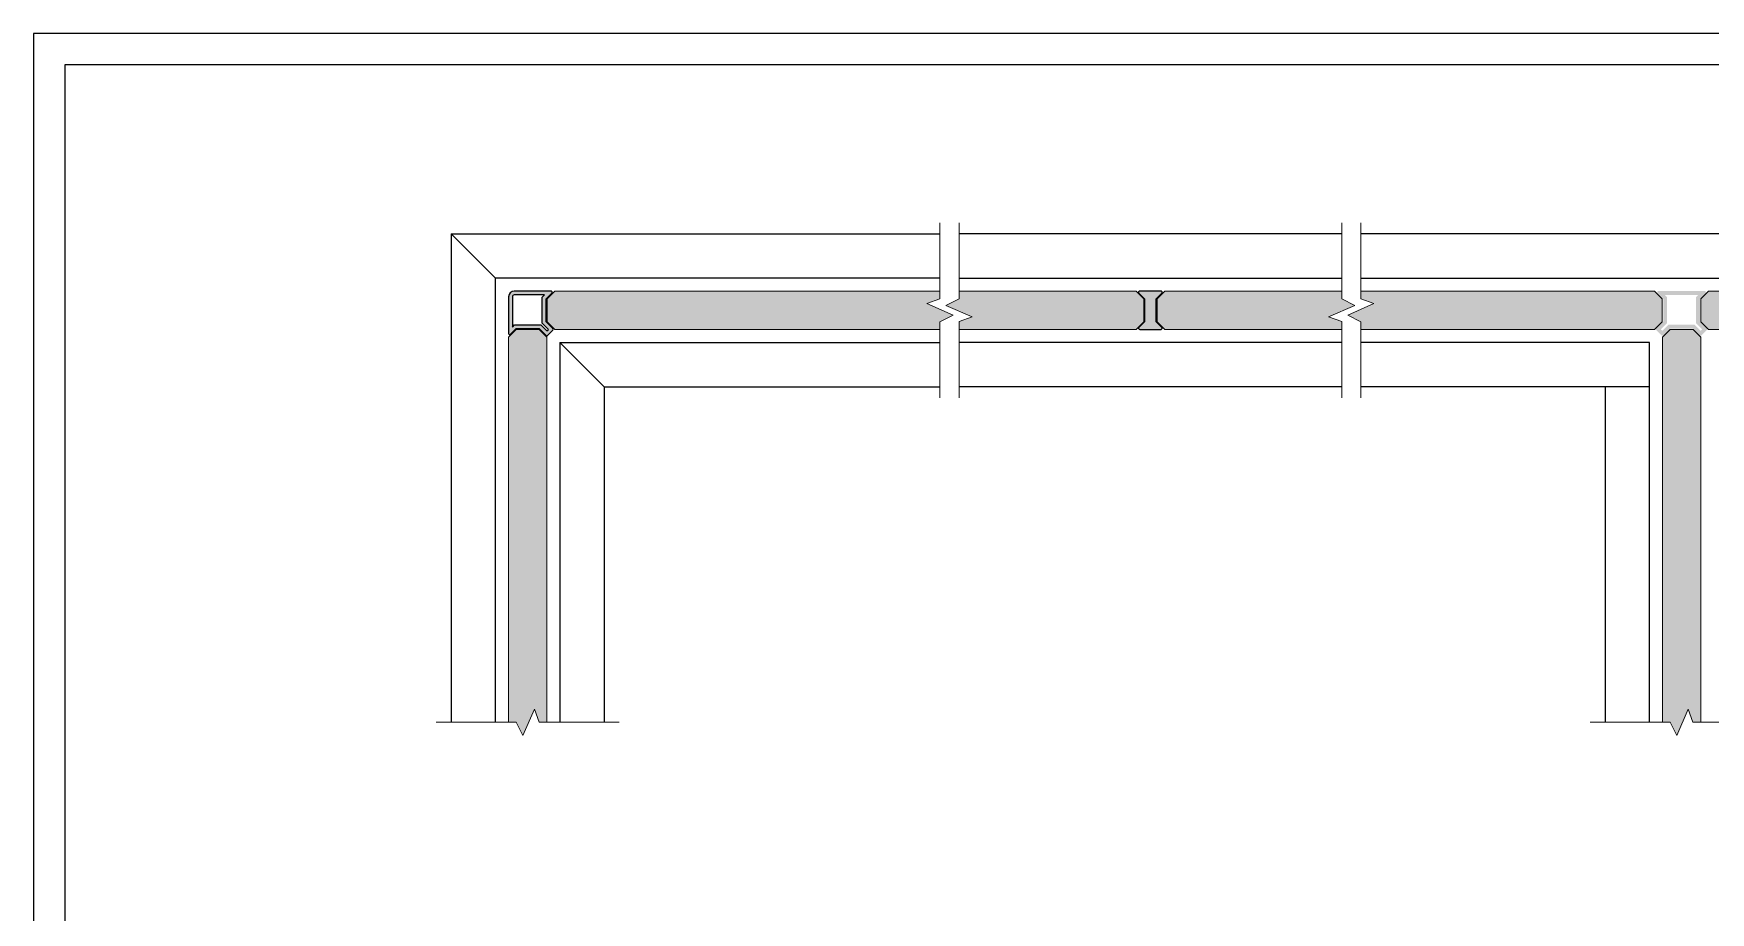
# Model space of a CAD drawing. Header units: millimetres. Extents: x 3136 to 3982, y 1458 to 2052.
# Drawn here: x 3136.5 to 3574.7, y 1822.5 to 2052.2 of the extents above; entities that cross this region are included whole.
import ezdxf

# ---------------------------------------------------------------- set-up
doc = ezdxf.new("R2010")
doc.units = ezdxf.units.MM
for name, color, linetype in [('_POLICARBONTAO_9', 7, 'Continuous'), ('Blocchi', 7, 'Continuous'), ('POLICARBONATO_MO', 7, 'Continuous')]:
    doc.layers.add(name, color=color, linetype=linetype)
doc.layers.add('GLASS & JOINTS', color=250, linetype='Continuous', lineweight=13)
doc.layers.add('GLASS HATCH', color=7, linetype='Continuous', true_color=0xb8ffed, transparency=0.5)

# ---------------------------------------------------------------- blocks, each defined once
blk = doc.blocks.new('POLICARBONATO 10 - H -')
at = {"layer": '_POLICARBONTAO_9'}
h = blk.add_hatch(color=256, dxfattribs=at)
h.dxf.hatch_style = 1
h.paths.add_polyline_path([(-1.28, 5, 0.668179), (-1.49, 4.49), (0, 3), (0, -3), (-1.49, -4.49, 0.668179), (-1.28, -5), (4.28, -5, 0.668179), (4.49, -4.49), (3, -3), (3, 3), (4.49, 4.49, 0.668179), (4.28, 5)])
for p, q in [((0, 3), (-1.49, 4.49)), ((4.49, 4.49), (3, 3)), ((0, 3), (0, -3)), ((3, -3), (3, 3))]:
    blk.add_line(p, q, dxfattribs=at)
at = {"layer": 'POLICARBONATO_MO'}
for p, q in [((4.28, 5), (-1.28, 5)), ((-1.49, -4.49), (0, -3)), ((3, -3), (4.49, -4.49)), ((-1.28, -5), (4.28, -5))]:
    blk.add_line(p, q, dxfattribs=at)
for centre, start, end in [((-1.28, 4.7), 90, 225), ((4.28, 4.7), 315, 90), ((-1.28, -4.7), 135, 270), ((4.28, -4.7), 270, 45)]:
    blk.add_arc(centre, 0.3, start, end, dxfattribs=at)
blk = doc.blocks.new('POLICARBONATO 10 - 90°')
at = {"layer": '_POLICARBONTAO_9'}
h = blk.add_hatch(color=256, dxfattribs=at)
h.dxf.hatch_style = 1
h.paths.add_polyline_path([(-3.5, 9.8, 0.414214), (-5, 8.3), (-5, -1.28, 0.668179), (-4.49, -1.49), (-3, 0), (3, 0), (4.79, -1.79, 0.414214), (5.21, -1.79), (6.59, -0.41, 0.414214), (6.59, 0.01), (4.8, 1.8), (4.8, 7.8), (6.29, 9.29, 0.668179), (6.08, 9.8)])
h.paths.add_polyline_path([(4.39, 8.8), (3.8, 8.21), (3.8, 1.39), (5.39, -0.2), (5, -0.59), (3.41, 1), (-3.41, 1), (-4, 0.41), (-4, 8.3, -0.414214), (-3.5, 8.8)], flags=16)
at = {"layer": '_POLICARBONTAO_9', "lineweight": -2}
for p, q in [((6.08, 9.8), (-3.5, 9.8)), ((4.39, 8.8), (-3.5, 8.8)), ((3.8, 8.21), (4.39, 8.8)), ((4.8, 7.8), (6.29, 9.29)), ((-5, 8.3), (-5, -1.28)), ((-4, 8.3), (-4, 0.41)), ((3.8, 1.39), (3.8, 8.21)), ((4.8, 1.8), (4.8, 7.8)), ((-4.49, -1.49), (-3, 0)), ((-4, 0.41), (-3.41, 1)), ((-3.41, 1), (3.41, 1)), ((-3, 0), (3, 0)), ((3, 0), (4.79, -1.79)), ((3.41, 1), (5, -0.59)), ((5.39, -0.2), (3.8, 1.39)), ((6.59, 0.01), (4.8, 1.8)), ((5, -0.59), (5.39, -0.2)), ((5.21, -1.79), (6.59, -0.41))]:
    blk.add_line(p, q, dxfattribs=at)
for centre, radius, start, end in [((-3.5, 8.3), 1.5, 90, 180), ((-3.5, 8.3), 0.5, 90, 180), ((6.08, 9.5), 0.3, 315, 90), ((6.38, -0.2), 0.3, 315, 45), ((-4.7, -1.28), 0.3, 180, 315), ((5, -1.58), 0.3, 225, 315)]:
    blk.add_arc(centre, radius, start, end, dxfattribs=at)
blk = doc.blocks.new('POLICARBONATO 10 - 3 VIE -')
h = blk.add_hatch(color=256)
h.dxf.hatch_style = 1
h.paths.add_polyline_path([(4.39, 8.8), (-4.39, 8.8), (-3.8, 8.21), (-3.8, 1.39), (-5.39, -0.2), (-5, -0.59), (-3.41, 1), (3.41, 1), (5, -0.59), (5.39, -0.2), (3.8, 1.39), (3.8, 8.21)], flags=16)
h.paths.add_polyline_path([(-6.08, 9.8, 0.668179), (-6.29, 9.29), (-4.8, 7.8), (-4.8, 1.8), (-6.59, 0.01, 0.414214), (-6.59, -0.41), (-5.21, -1.79, 0.414214), (-4.79, -1.79), (-3, 0), (3, 0), (4.79, -1.79, 0.414214), (5.21, -1.79), (6.59, -0.41, 0.414214), (6.59, 0.01), (4.8, 1.8), (4.8, 7.8), (6.29, 9.29, 0.668179), (6.08, 9.8)])
blk = doc.blocks.new('Cartiglio A3')
at = {"color": 6}
for points in [[(0, 726.876), (0, 0), (1034.376, 0), (1034.376, 726.876)], [(10, 716.876), (10, 10), (1024.376, 10), (1024.376, 716.876)]]:
    blk.add_lwpolyline(points, close=True, dxfattribs=at)

msp = doc.modelspace()

# ---------------------------------------------------------------- hatches: boundary and pattern name
at = {"layer": 'GLASS HATCH'}
h = msp.add_hatch(color=256, dxfattribs=at)
h.dxf.hatch_style = 1
h.paths.add_polyline_path([(3373.308, 1974.922), (3373.282, 1976.955), (3376.742, 1978.654), (3369.873, 1981.654), (3373.308, 1982.904), (3373.308, 1984.922), (3272.658, 1984.922), (3270.658, 1982.922), (3270.658, 1976.922), (3272.658, 1974.922)])
h = msp.add_hatch(color=256, dxfattribs=at)
h.dxf.hatch_style = 1
h.paths.add_polyline_path([(3378.308, 1984.922), (3378.333, 1982.889), (3374.873, 1981.19), (3381.742, 1978.19), (3378.308, 1976.94), (3378.308, 1974.922), (3424.558, 1974.922), (3426.558, 1976.922), (3426.558, 1982.922), (3424.558, 1984.922)])
h = msp.add_hatch(color=256, dxfattribs=at)
h.dxf.hatch_style = 1
h.paths.add_polyline_path([(3478.308, 1984.922), (3478.282, 1982.889), (3481.742, 1981.19), (3474.873, 1978.19), (3478.308, 1976.94), (3478.308, 1974.922), (3432.058, 1974.922), (3430.058, 1976.922), (3430.058, 1982.922), (3432.058, 1984.922)])
h = msp.add_hatch(color=256, dxfattribs=at)
h.dxf.hatch_style = 1
h.paths.add_polyline_path([(3483.308, 1974.922), (3483.333, 1976.955), (3479.873, 1978.654), (3486.742, 1981.654), (3483.308, 1982.904), (3483.308, 1984.922), (3560.058, 1984.922), (3562.058, 1982.922), (3562.058, 1976.922), (3560.058, 1974.922)])
h = msp.add_hatch(color=256, dxfattribs=at)
h.dxf.hatch_style = 1
h.paths.add_polyline_path([(3650.908, 1974.922), (3650.882, 1976.955), (3654.342, 1978.654), (3647.473, 1981.654), (3650.908, 1982.904), (3650.908, 1984.922), (3574.158, 1984.922), (3572.158, 1982.922), (3572.158, 1976.922), (3574.158, 1974.922)])
h = msp.add_hatch(color=256, dxfattribs=at)
h.dxf.hatch_style = 1
h.paths.add_polyline_path([(3260.608, 1872.222), (3262.64, 1872.248), (3264.34, 1868.788), (3267.34, 1875.656), (3268.59, 1872.222), (3270.608, 1872.222), (3270.608, 1972.872), (3268.608, 1974.872), (3262.608, 1974.872), (3260.608, 1972.872)])
h = msp.add_hatch(color=256, dxfattribs=at)
h.dxf.hatch_style = 1
h.paths.add_polyline_path([(3562.108, 1872.222), (3564.14, 1872.248), (3565.84, 1868.788), (3568.84, 1875.656), (3570.09, 1872.222), (3572.108, 1872.222), (3572.108, 1972.872), (3570.108, 1974.872), (3564.108, 1974.872), (3562.108, 1972.872)])

# ---------------------------------------------------------------- linework, layer by layer
at = {"layer": 'Blocchi', "color": 2}
for p, q in [((3245.608, 1999.922), (3373.308, 1999.922)), ((3245.608, 1999.922), (3245.608, 1872.222)), ((3257.208, 1988.322), (3245.608, 1999.922)), ((3478.308, 1999.922), (3378.308, 1999.922)), ((3650.908, 1999.922), (3483.308, 1999.922)), ((3373.308, 1988.322), (3257.208, 1988.322)), ((3257.208, 1872.222), (3257.208, 1988.322)), ((3378.308, 1988.322), (3478.308, 1988.322)), ((3483.308, 1988.322), (3650.908, 1988.322)), ((3274.008, 1971.522), (3373.308, 1971.522)), ((3274.008, 1971.522), (3274.008, 1872.222)), ((3285.608, 1959.922), (3274.008, 1971.522)), ((3478.308, 1971.522), (3378.308, 1971.522)), ((3558.708, 1971.522), (3483.308, 1971.522)), ((3558.708, 1872.222), (3558.708, 1971.522)), ((3285.608, 1959.922), (3285.608, 1872.222)), ((3285.608, 1959.922), (3373.308, 1959.922)), ((3478.308, 1959.922), (3378.308, 1959.922)), ((3558.708, 1959.922), (3483.308, 1959.922)), ((3547.108, 1959.922), (3547.108, 1872.222))]:
    msp.add_line(p, q, dxfattribs=at)
at = {"layer": 'GLASS & JOINTS', "linetype": 'Continuous'}
for points in [[(3373.308, 2002.802), (3373.308, 1982.904), (3369.873, 1981.654), (3376.742, 1978.654), (3373.308, 1976.904), (3373.308, 1957.043)], [(3378.308, 1957.043), (3378.308, 1976.94), (3381.742, 1978.19), (3374.873, 1981.19), (3378.308, 1982.94), (3378.308, 2002.802)], [(3478.308, 1957.043), (3478.308, 1976.94), (3474.873, 1978.19), (3481.742, 1981.19), (3478.308, 1982.94), (3478.308, 2002.802)], [(3483.308, 2002.802), (3483.308, 1982.904), (3486.742, 1981.654), (3479.873, 1978.654), (3483.308, 1976.904), (3483.308, 1957.043)], [(3373.308, 1984.922), (3272.658, 1984.922), (3270.658, 1982.922), (3270.658, 1976.922), (3272.658, 1974.922), (3373.308, 1974.922)], [(3270.608, 1872.222), (3270.608, 1972.872), (3268.608, 1974.872), (3262.608, 1974.872), (3260.608, 1972.872), (3260.608, 1872.222)], [(3289.527, 1872.222), (3268.59, 1872.222), (3267.34, 1875.656), (3264.34, 1868.788), (3262.59, 1872.222), (3241.689, 1872.222)], [(3591.027, 1872.222), (3570.09, 1872.222), (3568.84, 1875.656), (3565.84, 1868.788), (3564.09, 1872.222), (3543.189, 1872.222)]]:
    msp.add_lwpolyline(points, dxfattribs=at)
at = {"layer": 'GLASS & JOINTS'}
for points in [[(3378.308, 1974.922), (3424.558, 1974.922), (3426.558, 1976.922), (3426.558, 1982.922), (3424.558, 1984.922), (3378.308, 1984.922)], [(3478.308, 1974.922), (3432.058, 1974.922), (3430.058, 1976.922), (3430.058, 1982.922), (3432.058, 1984.922), (3478.308, 1984.922)], [(3483.308, 1984.922), (3560.058, 1984.922), (3562.058, 1982.922), (3562.058, 1976.922), (3560.058, 1974.922), (3483.308, 1974.922)], [(3650.908, 1984.922), (3574.158, 1984.922), (3572.158, 1982.922), (3572.158, 1976.922), (3574.158, 1974.922), (3650.908, 1974.922)], [(3572.108, 1872.222), (3572.108, 1972.872), (3570.108, 1974.872), (3564.108, 1974.872), (3562.108, 1972.872), (3562.108, 1872.222)]]:
    msp.add_lwpolyline(points, dxfattribs=at)

# ---------------------------------------------------------------- block references
at = {"xscale": 0.8171957802981612, "yscale": 0.8171957802981612, "zscale": 0.8171957802981612}
msp.add_blockref('Cartiglio A3', (3136.482, 1458.242), dxfattribs=at)
for name, p in [('POLICARBONATO 10 - 90°', (3265.608, 1975.122)), ('POLICARBONATO 10 - 3 VIE -', (3567.108, 1975.122))]:
    msp.add_blockref(name, p)
at = {"layer": 'POLICARBONATO_MO'}
msp.add_blockref('POLICARBONATO 10 - H -', (3426.808, 1979.922), dxfattribs=at)

doc.saveas('drawing.dxf')
